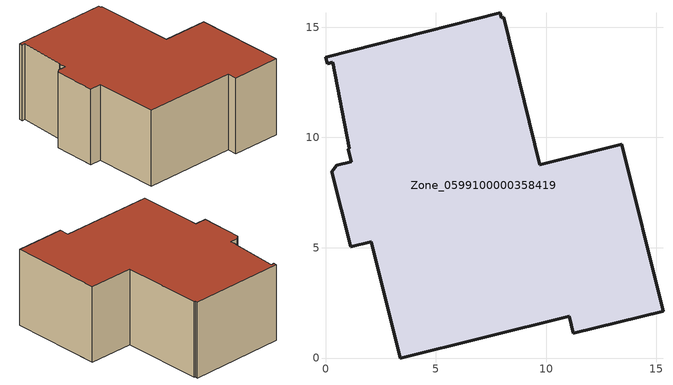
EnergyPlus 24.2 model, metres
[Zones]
Zone_0599100000358419
 floor ground (C_G): 3.38,0 2.07,5.27 1.14,5.04 0.29,8.44 0.52,8.75 1.17,8.91 1.03,9.46 1.07,9.52 0.33,13.41 0.07,13.34 0,13.64 7.91,15.64 7.97,15.43 8.07,15.45 9.71,8.76 13.43,9.69 15.3,2.13 11.23,1.12 11.04,1.9 z0
 wall outside (C_F): 2.07,5.27 3.38,0 11.04,1.9 11.23,1.12 15.3,2.13 13.43,9.69 9.71,8.76 8.07,15.45 7.97,15.43 7.91,15.64 0,13.64 0.07,13.34 0.33,13.41 1.07,9.52 1.03,9.46 1.17,8.91 0.52,8.75 0.29,8.44 1.14,5.04 2.07,5.27 z0:6.4
 roof outside (C_R): 1.03,9.46 1.17,8.91 0.52,8.75 0.29,8.44 1.14,5.04 2.07,5.27 3.38,0 11.04,1.9 11.23,1.12 15.3,2.13 13.43,9.69 9.71,8.76 8.07,15.45 7.97,15.43 7.91,15.64 0,13.64 0.07,13.34 0.33,13.41 1.07,9.52 z6.4
[BUILDING]
Pand.0599100000358419: North Axis=0; Terrain=City; Loads Convergence Tolerance Value=0.04; Temperature Convergence Tolerance Value=0.4; Solar Distribution=FullExterior; Maximum Number of Warmup Days=25; Minimum Number of Warmup Days=1
[Site:Location]
Rotterdam.The.Hague.AP_ZH_NLD Design_Conditions: Latitude=51.96; Longitude=4.45; Time Zone=1; Elevation=-4.5
[SITE:GROUNDTEMPERATURE:BUILDINGSURFACE]
18, 18, 18, 18, 18, 18, 18, 18, 18, 18, 18, 18
[MATERIAL] Thermal Absorptance=0.9; Solar Absorptance=0.7; Visible Absorptance=0.7
Name | Roughness | Thickness | Conductivity | Density | Specific Heat
G.D.1992-2005 | MediumSmooth | 0.15 | 0.06 | 540 | 1210
F.D.1992-2005 | Rough | 0.3 | 0.12 | 1920 | 840
R.D.1992-2005 | MediumRough | 0.2 | 0.08 | 1500 | 1000
[CONSTRUCTION]
C_G: G.D.1992-2005
C_F: F.D.1992-2005
C_R: R.D.1992-2005
[ZONE]
Zone_0599100000358419: Type=1; Multiplier=1; Ceiling Height=Autocalculate; Volume=Autocalculate; Floor Area=autocalculate; Part of Total Floor Area=Yes
[ZONEINFILTRATION:DESIGNFLOWRATE]
Infil_Zone_0599100000358419: Zone or ZoneList or Space or SpaceList=Zone_0599100000358419; Schedule=AlwaysOn; Design Flow Rate Calculation Method=Flow/Area; Flow Rate per Floor Area=0.0021; Constant Term Coefficient=1; Temperature Term Coefficient=0; Velocity Term Coefficient=0; Velocity Squared Term Coefficient=0
[HVACTEMPLATE:ZONE:IDEALLOADSAIRSYSTEM]
Zone_0599100000358419: Maximum Heating Supply Air Temperature=50; Minimum Cooling Supply Air Temperature=13; Maximum Heating Supply Air Humidity Ratio=0.0156; Minimum Cooling Supply Air Humidity Ratio=0.0077; Heating Limit=NoLimit; Cooling Limit=NoLimit; Dehumidification Control Type=ConstantSensibleHeatRatio; Cooling Sensible Heat Ratio=0.7; Dehumidification Setpoint=60; Humidification Control Type=None; Humidification Setpoint=30; Outdoor Air Method=None; Outdoor Air Flow Rate per Person=0.00944; Outdoor Air Flow Rate per Zone Floor Area=0; Outdoor Air Flow Rate per Zone=0; Demand Controlled Ventilation Type=None; Outdoor Air Economizer Type=NoEconomizer; Heat Recovery Type=None; Sensible Heat Recovery Effectiveness=0.7; Latent Heat Recovery Effectiveness=0.65
[ZONECONTROL:THERMOSTAT]
ThermostatControl_Zone_0599100000358419: Zone or ZoneList=Zone_0599100000358419; Control Type Schedule=DualSetpointControlType; Control 1=Thermostat_Zone_0599100000358419; Temperature Difference Between Cutout And Setpoint=0
[THERMOSTATSETPOINT:DUALSETPOINT]
Thermostat_Zone_0599100000358419: Heating Setpoint Temperature Schedule=HeatingSetpoint_Zone_0599100000358419; Cooling Setpoint Temperature Schedule=CoolingSetpoint_Zone_0599100000358419
[SCHEDULE:COMPACT]
HeatingSetpoint_Zone_0599100000358419: Through: 12/31, For: AllDays, Until: 24:00, 21
CoolingSetpoint_Zone_0599100000358419: Through: 12/31, For: AllDays, Until: 24:00, 24
DualSetpointControlType: Through: 12/31, For: AllDays, Until: 24:00, 4
AlwaysOn: Through: 12/31, For: AllDays, Until: 24:00, 1
